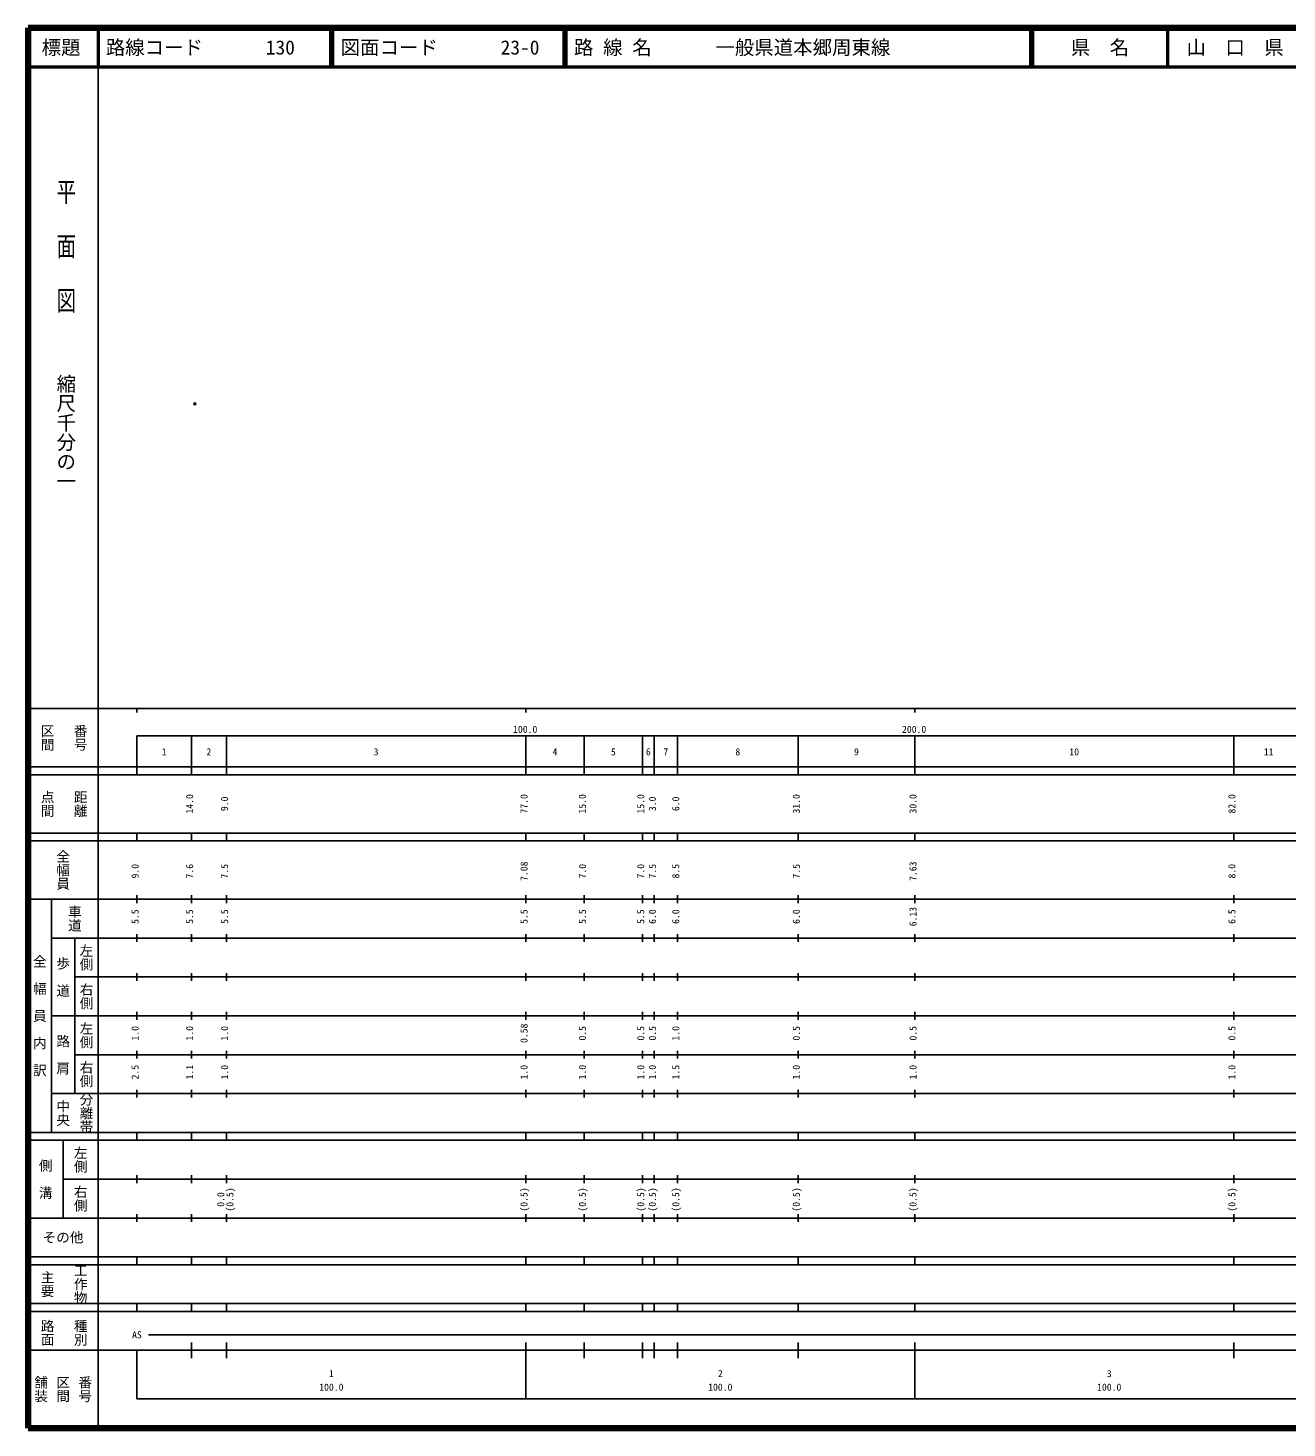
# Model space of a CAD drawing. Units: millimetres on the paper. Extents: x 40 to 680, y 20 to 380.
# Drawn here: x 40 to 363.7, y 20 to 380 of the extents above; entities that cross this region are included whole.
import ezdxf
from ezdxf.enums import TextEntityAlignment as Align

# ---------------------------------------------------------------- set-up
doc = ezdxf.new("R2010")
doc.units = ezdxf.units.MM
doc.header["$PDMODE"] = 32
doc.header["$PDSIZE"] = 0.5
doc.layers.add('M-OTRS', color=6, linetype='Continuous')
doc.layers.add('M-TTL-TXT', color=7, linetype='Continuous')
for name, color, linetype, lineweight in [('M-TTL', 2, 'Continuous', 140), ('M-TTL-BAND', 7, 'Continuous', 25), ('M-TTL-LINE', 7, 'Continuous', 50)]:
    doc.layers.add(name, color=color, linetype=linetype, lineweight=lineweight)
doc.styles.add('@ＭＳ ゴシック', font='')
doc.styles.add('ＭＳ ゴシック', font='')
doc.styles.get('@ＭＳ ゴシック').set_extended_font_data('@MS Gothic')
doc.styles.get('ＭＳ ゴシック').set_extended_font_data('MS Gothic')

msp = doc.modelspace()

# ---------------------------------------------------------------- linework, layer by layer
at = {"layer": 'M-OTRS'}
msp.add_point((82.875, 283.37), dxfattribs=at)
at = {"layer": 'M-TTL'}
for p, q in [((40, 380), (40, 20)), ((680, 380), (40, 380)), ((40, 20), (680, 20))]:
    msp.add_line(p, q, dxfattribs=at)
at = {"layer": 'M-TTL-BAND'}
for p, q in [((58, 370), (58, 20)), ((40, 205), (579, 205)), ((68, 205), (68, 204)), ((168, 205), (168, 204)), ((268, 205), (268, 204)), ((68, 198), (579, 198)), ((68, 198), (68, 188)), ((82, 188), (82, 198)), ((91, 188), (91, 198)), ((168, 188), (168, 198)), ((183, 188), (183, 198)), ((198, 188), (198, 198)), ((201, 188), (201, 198)), ((207, 188), (207, 198)), ((238, 188), (238, 198)), ((268, 188), (268, 198)), ((350, 188), (350, 198)), ((40, 190), (579, 190)), ((40, 188), (579, 188)), ((40, 173), (579, 173)), ((68, 171), (68, 173)), ((82, 171), (82, 173)), ((91, 171), (91, 173)), ((168, 171), (168, 173)), ((183, 171), (183, 173)), ((198, 171), (198, 173)), ((201, 171), (201, 173)), ((207, 171), (207, 173)), ((238, 171), (238, 173)), ((268, 171), (268, 173)), ((350, 171), (350, 173)), ((40, 171), (579, 171)), ((40, 156), (579, 156)), ((46, 96), (46, 156)), ((68, 155), (68, 157)), ((82, 155), (82, 157)), ((91, 155), (91, 157)), ((168, 155), (168, 157)), ((183, 155), (183, 157)), ((198, 155), (198, 157)), ((201, 155), (201, 157)), ((207, 155), (207, 157)), ((238, 155), (238, 157)), ((268, 155), (268, 157)), ((350, 155), (350, 157)), ((46, 146), (579, 146)), ((52, 146), (52, 106)), ((68, 145), (68, 147)), ((82, 145), (82, 147)), ((91, 145), (91, 147)), ((168, 145), (168, 147)), ((183, 145), (183, 147)), ((198, 145), (198, 147)), ((201, 145), (201, 147)), ((207, 145), (207, 147)), ((238, 145), (238, 147)), ((268, 145), (268, 147)), ((350, 145), (350, 147)), ((68, 135), (68, 137)), ((82, 135), (82, 137)), ((91, 135), (91, 137)), ((168, 135), (168, 137)), ((183, 135), (183, 137)), ((198, 135), (198, 137)), ((201, 135), (201, 137)), ((207, 135), (207, 137)), ((238, 135), (238, 137)), ((268, 135), (268, 137)), ((350, 135), (350, 137)), ((52, 136), (579, 136)), ((46, 126), (579, 126)), ((68, 125), (68, 127)), ((82, 125), (82, 127)), ((91, 125), (91, 127)), ((168, 125), (168, 127)), ((183, 125), (183, 127)), ((198, 125), (198, 127)), ((201, 125), (201, 127)), ((207, 125), (207, 127)), ((238, 125), (238, 127)), ((268, 125), (268, 127)), ((350, 125), (350, 127)), ((52, 116), (579, 116)), ((68, 115), (68, 117)), ((82, 115), (82, 117)), ((91, 115), (91, 117)), ((168, 115), (168, 117)), ((183, 115), (183, 117)), ((198, 115), (198, 117)), ((201, 115), (201, 117)), ((207, 115), (207, 117)), ((238, 115), (238, 117)), ((268, 115), (268, 117)), ((350, 115), (350, 117)), ((46, 106), (579, 106)), ((68, 105), (68, 107)), ((82, 105), (82, 107)), ((91, 105), (91, 107)), ((168, 105), (168, 107)), ((183, 105), (183, 107)), ((198, 105), (198, 107)), ((201, 105), (201, 107)), ((207, 105), (207, 107)), ((238, 105), (238, 107)), ((268, 105), (268, 107)), ((350, 105), (350, 107)), ((40, 96), (579, 96)), ((40, 94), (579, 94)), ((49, 94), (49, 74)), ((68, 94), (68, 96)), ((82, 94), (82, 96)), ((91, 94), (91, 96)), ((168, 94), (168, 96)), ((183, 94), (183, 96)), ((198, 94), (198, 96)), ((201, 94), (201, 96)), ((207, 94), (207, 96)), ((238, 94), (238, 96)), ((268, 94), (268, 96)), ((350, 94), (350, 96)), ((49, 84), (579, 84)), ((68, 83), (68, 85)), ((82, 83), (82, 85)), ((91, 83), (91, 85)), ((168, 83), (168, 85)), ((183, 83), (183, 85)), ((198, 83), (198, 85)), ((201, 83), (201, 85)), ((207, 83), (207, 85)), ((238, 83), (238, 85)), ((268, 83), (268, 85)), ((350, 83), (350, 85)), ((40, 74), (579, 74)), ((68, 73), (68, 75)), ((82, 73), (82, 75)), ((91, 73), (91, 75)), ((168, 73), (168, 75)), ((183, 73), (183, 75)), ((198, 73), (198, 75)), ((201, 73), (201, 75)), ((207, 73), (207, 75)), ((238, 73), (238, 75)), ((268, 73), (268, 75)), ((350, 73), (350, 75)), ((40, 64), (579, 64)), ((40, 62), (579, 62)), ((68, 62), (68, 64)), ((82, 62), (82, 64)), ((91, 62), (91, 64)), ((168, 62), (168, 64)), ((183, 62), (183, 64)), ((198, 62), (198, 64)), ((201, 62), (201, 64)), ((207, 62), (207, 64)), ((238, 62), (238, 64)), ((268, 62), (268, 64)), ((350, 62), (350, 64)), ((40, 52), (579, 52)), ((68, 50), (68, 52)), ((82, 50), (82, 52)), ((91, 50), (91, 52)), ((168, 50), (168, 52)), ((183, 50), (183, 52)), ((198, 50), (198, 52)), ((201, 50), (201, 52)), ((207, 50), (207, 52)), ((238, 50), (238, 52)), ((268, 50), (268, 52)), ((350, 50), (350, 52)), ((40, 50), (579, 50)), ((71, 44), (469, 44)), ((40, 40), (579, 40)), ((68, 40), (68, 27.5)), ((82, 38), (82, 42)), ((91, 38), (91, 42)), ((168, 27.5), (168, 42)), ((183, 38), (183, 42)), ((198, 38), (198, 42)), ((201, 38), (201, 42)), ((207, 38), (207, 42)), ((238, 38), (238, 42)), ((268, 27.5), (268, 42)), ((350, 38), (350, 42)), ((68, 27.5), (579, 27.5))]:
    msp.add_line(p, q, dxfattribs=at)
at = {"layer": 'M-TTL-LINE'}
for p, q in [((58, 380), (58, 370)), ((117.75, 380), (117.75, 370)), ((118.25, 380), (118.25, 370)), ((177.75, 380), (177.75, 370)), ((178.25, 380), (178.25, 370)), ((297.75, 380), (297.75, 370)), ((298.25, 380), (298.25, 370)), ((333, 380), (333, 370)), ((40, 370), (680, 370))]:
    msp.add_line(p, q, dxfattribs=at)

# ---------------------------------------------------------------- texts
at = {"layer": 'M-TTL-BAND', "style": '@ＭＳ ゴシック', "width": 1.4}
msp.add_text('平  面  図', height=3.666, rotation=270, dxfattribs=at).set_placement((49.777, 306.475), align=Align.MIDDLE_RIGHT)
at = {"layer": 'M-TTL-BAND', "style": '@ＭＳ ゴシック'}
msp.add_text('縮尺千分の一', height=3.666, rotation=270, dxfattribs=at).set_placement((49.777, 261.03), align=Align.MIDDLE_RIGHT)
for s, p in [('区間', (45, 197.5)), ('番号', (53.5, 197.5)), ('点間', (45, 180.5)), ('距離', (53.5, 180.5)), ('全幅員', (49, 163.5)), ('車道', (52, 151)), ('左側', (55, 141)), ('全\u3000幅\u3000員\u3000内\u3000訳', (43, 126)), ('歩\u3000道', (49, 136)), ('右側', (55, 131)), ('左側', (55, 121)), ('路\u3000肩', (49, 116)), ('右側', (55, 111)), ('分離帯', (55, 101)), ('中央', (49, 101)), ('左側', (53.5, 89)), ('側\u3000溝', (44.5, 84)), ('右側', (53.5, 79)), ('工作物', (53.5, 57)), ('主要', (45, 57)), ('路面', (45, 44.5)), ('種別', (53.5, 44.5)), ('舗装', (43.333, 30)), ('区間', (49, 30)), ('番号', (54.667, 30))]:
    msp.add_text(s, height=2.566, rotation=270, dxfattribs=at).set_placement(p, align=Align.MIDDLE_CENTER)
at = {"layer": 'M-TTL-BAND', "style": 'ＭＳ ゴシック'}
for s, p in [('100.0', (167.844, 198.195)), ('200.0', (267.844, 198.195)), ('1', (75, 192.405)), ('2', (86.5, 192.405)), ('3', (129.5, 192.405)), ('4', (175.5, 192.405)), ('5', (190.5, 192.405)), ('6', (199.5, 192.405)), ('7', (204, 192.405)), ('8', (222.5, 192.405)), ('9', (253, 192.405)), ('10', (309, 192.405)), ('11', (359, 192.405)), ('AS', (68, 42.5)), ('1', (118, 32.523)), ('2', (218, 32.523)), ('3', (318, 32.523)), ('100.0', (118, 29.033)), ('100.0', (218, 29.033)), ('100.0', (318, 29.033))]:
    msp.add_text(s, height=1.833, dxfattribs=at).set_placement(p, align=Align.BOTTOM_CENTER)
for s, p in [('14.0', (83, 180.5)), ('9.0', (92, 180.5)), ('77.0', (169, 180.5)), ('15.0', (184, 180.5)), ('15.0', (199, 180.5)), ('3.0', (202, 180.5)), ('6.0', (208, 180.5)), ('31.0', (239, 180.5)), ('30.0', (269, 180.5)), ('82.0', (351, 180.5)), ('9.0', (69, 163.174)), ('7.6', (83, 163.174)), ('7.5', (92, 163.174)), ('7.08', (169, 163.174)), ('7.0', (184, 163.174)), ('7.0', (199, 163.174)), ('7.5', (202, 163.174)), ('8.5', (208, 163.174)), ('7.5', (239, 163.174)), ('7.63', (269, 163.174)), ('8.0', (351, 163.174)), ('5.5', (69, 151.5)), ('5.5', (83, 151.5)), ('5.5', (92, 151.5)), ('5.5', (169, 151.5)), ('5.5', (184, 151.5)), ('5.5', (199, 151.5)), ('6.0', (202, 151.5)), ('6.0', (208, 151.5)), ('6.0', (239, 151.5)), ('6.13', (269, 151.5)), ('6.5', (351, 151.5)), ('1.0', (69, 121.5)), ('1.0', (83, 121.5)), ('1.0', (92, 121.5)), ('0.58', (169, 121.5)), ('0.5', (184, 121.5)), ('0.5', (199, 121.5)), ('0.5', (202, 121.5)), ('1.0', (208, 121.5)), ('0.5', (239, 121.5)), ('0.5', (269, 121.5)), ('0.5', (351, 121.5)), ('2.5', (69, 111.5)), ('1.1', (83, 111.5)), ('1.0', (92, 111.5)), ('1.0', (169, 111.5)), ('1.0', (184, 111.5)), ('1.0', (199, 111.5)), ('1.0', (202, 111.5)), ('1.5', (208, 111.5)), ('1.0', (239, 111.5)), ('1.0', (269, 111.5)), ('1.0', (351, 111.5)), ('0.0', (91, 78.764)), ('(0.5)', (93.37, 78.764)), ('(0.5)', (169, 78.764)), ('(0.5)', (184, 78.764)), ('(0.5)', (199, 78.764)), ('(0.5)', (202, 78.764)), ('(0.5)', (208, 78.764)), ('(0.5)', (239, 78.764)), ('(0.5)', (269, 78.764)), ('(0.5)', (351, 78.764))]:
    msp.add_text(s, height=1.833, rotation=90, dxfattribs=at).set_placement(p, align=Align.BOTTOM_CENTER)
msp.add_text('その他', height=2.566, dxfattribs=at).set_placement((49, 69), align=Align.MIDDLE_CENTER)
at = {"layer": 'M-TTL-TXT', "style": 'ＭＳ ゴシック'}
for s, p in [('標題', (48.5, 375)), ('県\u3000名', (315.625, 375)), ('山\u3000口\u3000県', (350.375, 375))]:
    msp.add_text(s, height=3.666, dxfattribs=at).set_placement(p, align=Align.MIDDLE_CENTER)
for s, p in [('路線コード', (60, 375)), ('130', (101.142, 375)), ('図面コード', (120.38, 375)), ('23-0', (161.521, 375)), ('路 線 名', (180.38, 375)), ('一般県道本郷周東線', (216.734, 375))]:
    msp.add_text(s, height=3.666, dxfattribs=at).set_placement(p, align=Align.MIDDLE_LEFT)

doc.saveas('drawing.dxf')
